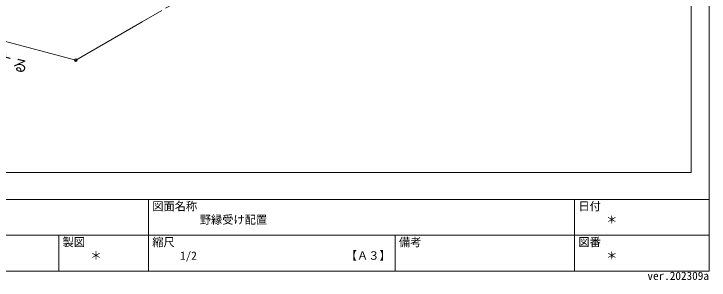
# Model space of a CAD drawing. Units: millimetres on the paper, with parts at other scales. Extents: x -195 to 195, y -1209 to 138.
# Drawn here: x 40 to 195, y -139.5 to -80.2 of the extents above; entities that cross this region are included whole.
import ezdxf
from ezdxf.enums import TextEntityAlignment as Align

# ---------------------------------------------------------------- set-up
doc = ezdxf.new("R2010")
doc.units = ezdxf.units.MM
doc.header["$PDMODE"] = 32
doc.header["$PDSIZE"] = 0.6
doc.linetypes.add('CHAIN1', pattern=[8, 5, -1, 1, -1])
for name, color, linetype, lineweight in [('5-0_中心線', 4, 'CHAIN1', 9), ('5-5_寸法', 4, 'Continuous', 9), ('F-3_野縁', 3, 'Continuous', 18)]:
    doc.layers.add(name, color=color, linetype=linetype, lineweight=lineweight)
doc.layers.add('F-6_文字', color=7, linetype='Continuous')
doc.styles.add('ＭＳ ゴシック', font='')
doc.styles.get('ＭＳ ゴシック').set_extended_font_data('MS Gothic')

msp = doc.modelspace()

# ---------------------------------------------------------------- linework, layer by layer
at = {"layer": '5-0_中心線'}
msp.add_line((68.639, -81.929), (113.104, -56.257), dxfattribs=at)
at = {"layer": '5-5_寸法'}
for p in [(-9.312, -73.593), (68.639, -81.929)]:
    msp.add_line(p, (53.791, -90.502), dxfattribs=at)
at = {"layer": '5-5_寸法', "color": 7}
msp.add_point((53.791, -90.502), dxfattribs=at)
at = {"layer": 'F-3_野縁'}
for p, q in [((195, 137.5), (195, -137.5)), ((191, 21.5), (191, -115.5)), ((-195, -121.5), (195, -121.5))]:
    msp.add_line(p, q, dxfattribs=at)
at = {"layer": 'F-3_野縁', "color": 7}
for p, q in [((70, -121.5), (70, -137.5)), ((165, -121.5), (165, -137.5)), ((10, -129.5), (195, -129.5)), ((50, -129.5), (50, -137.5)), ((125, -129.5), (125, -137.5)), ((125, -129.5), (125, -137.5))]:
    msp.add_line(p, q, dxfattribs=at)
at = {"layer": 'F-3_野縁'}
for points in [[(-195, 137.5), (-195, -137.5), (195, -137.5)], [(-191, 21.5), (-191, -115.5), (191, -115.5)]]:
    msp.add_lwpolyline(points, dxfattribs=at)

# ---------------------------------------------------------------- texts
at = {"layer": '5-5_寸法', "insert": (-7.697, -80.104), "char_height": 2.566, "attachment_point": 7, "rotation": 345, "style": 'ＭＳ ゴシック'}
msp.add_mtext('\\T1.16;1m以上離して千鳥に配置する', dxfattribs=at)
at = {"layer": 'F-6_文字', "style": 'ＭＳ ゴシック'}
for s, p in [('図面名称', (70.863, -124.5)), ('日付', (165.863, -124.5)), ('野縁受け配置', (81.463, -127.5)), ('＊', (172.063, -127.5)), ('製図', (50.863, -132.5)), ('縮尺', (70.863, -132.5)), ('備考', (125.863, -132.5)), ('図番', (165.863, -132.5)), ('＊', (57.063, -135.5)), ('1/2', (77.063, -135.5)), ('【Ａ３】', (114, -135.5)), ('＊', (172.063, -135.5)), ('ver.202309a', (181.25, -140))]:
    msp.add_text(s, height=1.833, dxfattribs=at).set_placement(p, align=Align.BOTTOM_LEFT)

doc.saveas('drawing.dxf')
